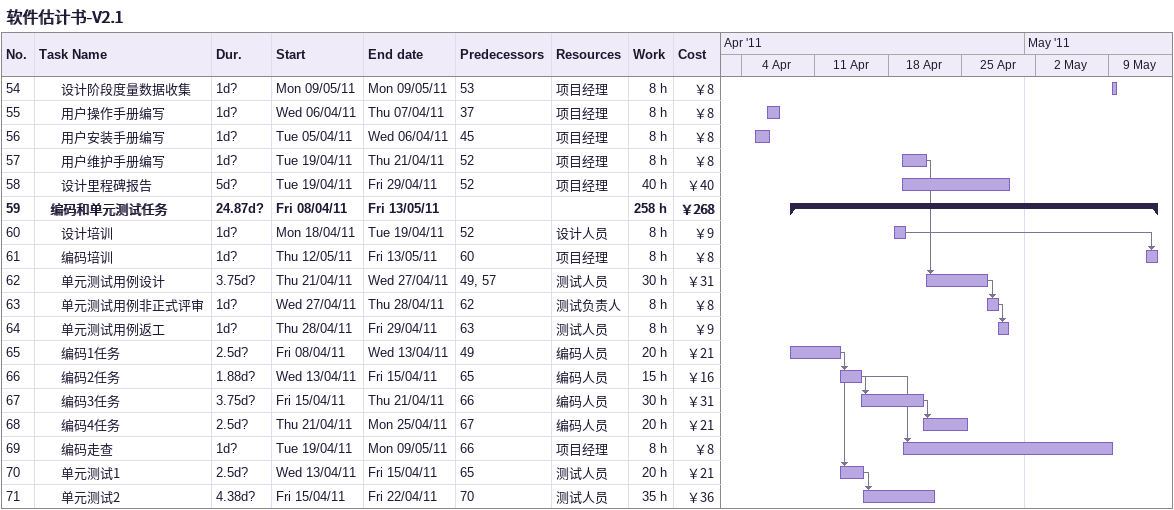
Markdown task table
软件估计书-V2.1

| ID | Level | Task | Duration | Start | Finish | Predecessors | Resources | Work (h) | Cost (￥) |
|---|---|---|---|---|---|---|---|---|---|
| 54 | 3 | 设计阶段度量数据收集 | 1d? | 2011-05-09 | 2011-05-09 | 53 | 项目经理 | 8 | 8 |
| 55 | 3 | 用户操作手册编写 | 1d? | 2011-04-06 | 2011-04-07 | 37 | 项目经理 | 8 | 8 |
| 56 | 3 | 用户安装手册编写 | 1d? | 2011-04-05 | 2011-04-06 | 45 | 项目经理 | 8 | 8 |
| 57 | 3 | 用户维护手册编写 | 1d? | 2011-04-19 | 2011-04-21 | 52 | 项目经理 | 8 | 8 |
| 58 | 3 | 设计里程碑报告 | 5d? | 2011-04-19 | 2011-04-29 | 52 | 项目经理 | 40 | 40 |
| 59 | 2 | **编码和单元测试任务** | 24.87d? | 2011-04-08 | 2011-05-13 |  |  | 258 | 268 |
| 60 | 3 | 设计培训 | 1d? | 2011-04-18 | 2011-04-19 | 52 | 设计人员 | 8 | 9 |
| 61 | 3 | 编码培训 | 1d? | 2011-05-12 | 2011-05-13 | 60 | 项目经理 | 8 | 8 |
| 62 | 3 | 单元测试用例设计 | 3.75d? | 2011-04-21 | 2011-04-27 | 49, 57 | 测试人员 | 30 | 31 |
| 63 | 3 | 单元测试用例非正式评审 | 1d? | 2011-04-27 | 2011-04-28 | 62 | 测试负责人 | 8 | 8 |
| 64 | 3 | 单元测试用例返工 | 1d? | 2011-04-28 | 2011-04-29 | 63 | 测试人员 | 8 | 9 |
| 65 | 3 | 编码1任务 | 2.5d? | 2011-04-08 | 2011-04-13 | 49 | 编码人员 | 20 | 21 |
| 66 | 3 | 编码2任务 | 1.88d? | 2011-04-13 | 2011-04-15 | 65 | 编码人员 | 15 | 16 |
| 67 | 3 | 编码3任务 | 3.75d? | 2011-04-15 | 2011-04-21 | 66 | 编码人员 | 30 | 31 |
| 68 | 3 | 编码4任务 | 2.5d? | 2011-04-21 | 2011-04-25 | 67 | 编码人员 | 20 | 21 |
| 69 | 3 | 编码走查 | 1d? | 2011-04-19 | 2011-05-09 | 66 | 项目经理 | 8 | 8 |
| 70 | 3 | 单元测试1 | 2.5d? | 2011-04-13 | 2011-04-15 | 65 | 测试人员 | 20 | 21 |
| 71 | 3 | 单元测试2 | 4.38d? | 2011-04-15 | 2011-04-22 | 70 | 测试人员 | 35 | 36 |
